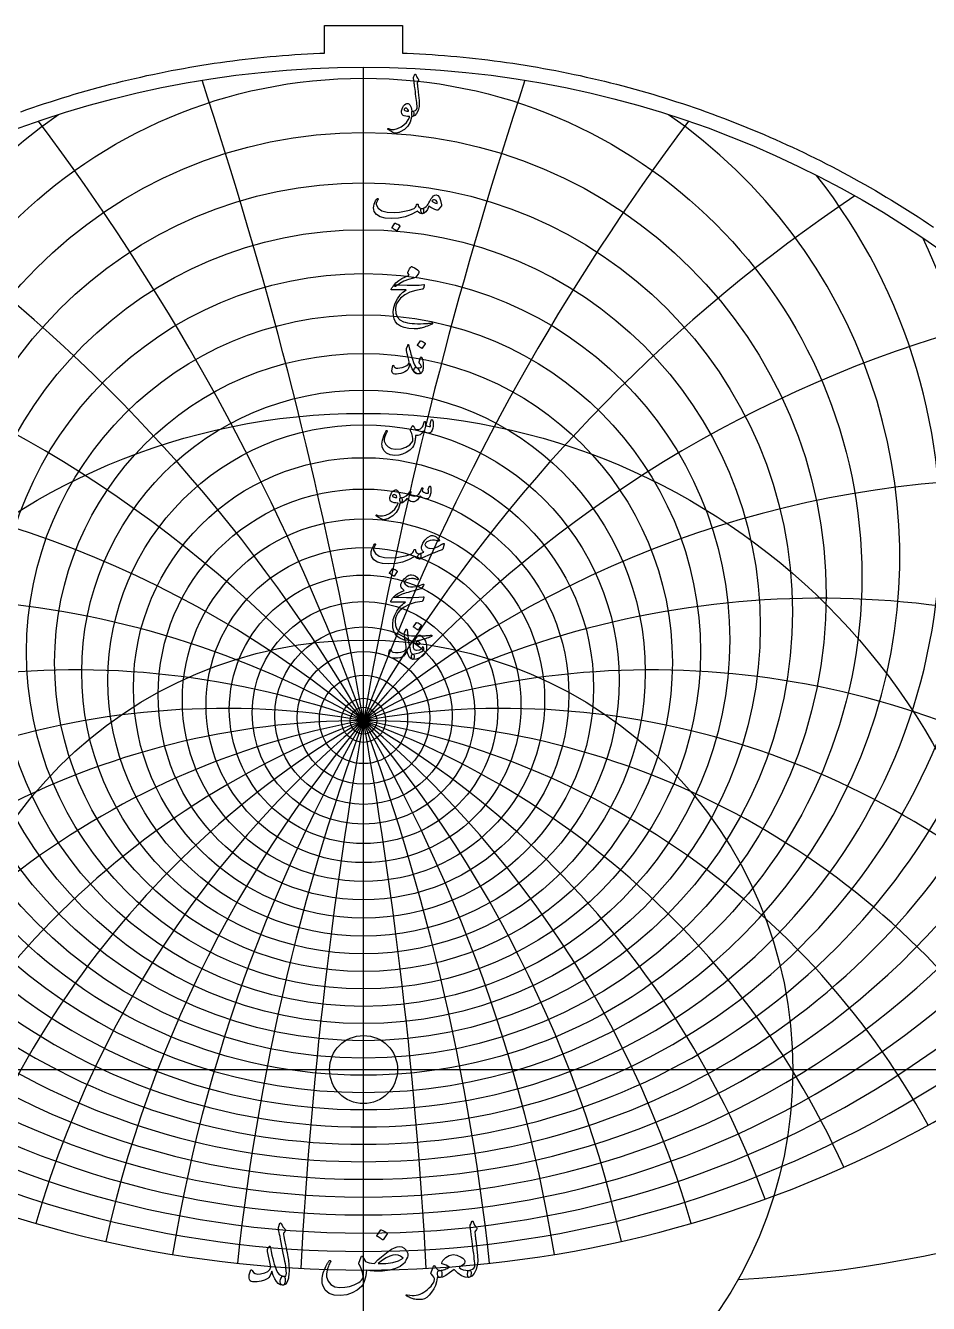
# Model space of a CAD drawing. Header units: millimetres. Extents: x -84 to 84, y -84 to 86.
# Drawn here: x -27.8 to 46.4, y -19.2 to 85.8 of the extents above; entities that cross this region are included whole.
import ezdxf

# ---------------------------------------------------------------- set-up
doc = ezdxf.new("R2010")
doc.units = ezdxf.units.MM
for name, color, linetype in [('CUT_INNER', 6, 'Continuous'), ('CUT_OUTER', 1, 'Continuous'), ('ENGRAVE', 7, 'Continuous'), ('ENGRAVE_FINE', 8, 'Continuous'), ('TEXT', 5, 'Continuous')]:
    doc.layers.add(name, color=color, linetype=linetype)

msp = doc.modelspace()

# ---------------------------------------------------------------- linework, layer by layer
at = {"layer": 'CUT_INNER'}
msp.add_circle((0, 0), 2.795, dxfattribs=at)
at = {"layer": 'CUT_OUTER'}
msp.add_lwpolyline([(-28.1547, 78.6872), (-27.6714, 78.8585), (-27.187, 79.0268), (-26.7016, 79.1921), (-26.2152, 79.3544), (-25.7278, 79.5138), (-25.2394, 79.6702), (-24.7501, 79.8235), (-24.2598, 79.9739), (-23.7686, 80.1212), (-23.2766, 80.2656), (-22.7836, 80.4069), (-22.2899, 80.5452), (-21.7952, 80.6804), (-21.2998, 80.8126), (-20.8035, 80.9418), (-20.3065, 81.0679), (-19.8087, 81.191), (-19.3101, 81.311), (-18.8108, 81.428), (-18.3108, 81.5419), (-17.8102, 81.6527), (-17.3088, 81.7604), (-16.8068, 81.8651), (-16.3042, 81.9667), (-15.8009, 82.0652), (-15.2971, 82.1606), (-14.7927, 82.2529), (-14.2877, 82.3421), (-13.7822, 82.4282), (-13.2762, 82.5112), (-12.7696, 82.5912), (-12.2626, 82.668), (-11.7552, 82.7416), (-11.2472, 82.8122), (-10.7389, 82.8797), (-10.2302, 82.944), (-9.721, 83.0052), (-9.2115, 83.0633), (-8.7017, 83.1182), (-8.1915, 83.1701), (-7.6811, 83.2188), (-7.1703, 83.2643), (-6.6593, 83.3068), (-6.148, 83.3461), (-5.6365, 83.3822), (-5.1247, 83.4152), (-4.6128, 83.4451), (-4.1007, 83.4718), (-3.5885, 83.4954), (-3.2025, 83.5108), (-3.2025, 85.7685), (3.2025, 85.7685), (3.2025, 83.5108), (3.5885, 83.4954), (4.1007, 83.4718), (4.6128, 83.4451), (5.1247, 83.4152), (5.6365, 83.3822), (6.148, 83.3461), (6.6593, 83.3068), (7.1703, 83.2643), (7.6811, 83.2188), (8.1915, 83.1701), (8.7017, 83.1182), (9.2115, 83.0633), (9.721, 83.0052), (10.2302, 82.944), (10.7389, 82.8797), (11.2472, 82.8122), (11.7552, 82.7416), (12.2626, 82.668), (12.7696, 82.5912), (13.2762, 82.5112), (13.7822, 82.4282), (14.2877, 82.3421), (14.7927, 82.2529), (15.2971, 82.1606), (15.8009, 82.0652), (16.3042, 81.9667), (16.8068, 81.8651), (17.3088, 81.7604), (17.8102, 81.6527), (18.3108, 81.5419), (18.8108, 81.428), (19.3101, 81.311), (19.8087, 81.191), (20.3065, 81.0679), (20.8035, 80.9418), (21.2998, 80.8126), (21.7952, 80.6804), (22.2899, 80.5452), (22.7836, 80.4069), (23.2766, 80.2656), (23.7686, 80.1212), (24.2598, 79.9739), (24.7501, 79.8235), (25.2394, 79.6702), (25.7278, 79.5138), (26.2152, 79.3544), (26.7016, 79.1921), (27.187, 79.0268), (27.6714, 78.8585), (28.1547, 78.6872), (28.637, 78.513), (29.1182, 78.3358), (29.5983, 78.1556), (30.0773, 77.9725), (30.5552, 77.7865), (31.0319, 77.5976), (31.5075, 77.4057), (31.9818, 77.2109), (32.455, 77.0132), (32.9269, 76.8126), (33.3976, 76.6092), (33.867, 76.4028), (34.3352, 76.1936), (34.8021, 75.9814), (35.2676, 75.7665), (35.7318, 75.5486), (36.1947, 75.328), (36.6563, 75.1045), (37.1164, 74.8781), (37.5751, 74.649), (38.0325, 74.417), (38.4884, 74.1823), (38.9428, 73.9447), (39.3958, 73.7044), (39.8473, 73.4612), (40.2973, 73.2154), (40.7458, 72.9667), (41.1927, 72.7153), (41.6381, 72.4612), (42.082, 72.2044), (42.5242, 71.9448), (42.9649, 71.6825), (43.4039, 71.4175), (43.8413, 71.1499), (44.277, 70.8795), (44.7111, 70.6065), (45.1435, 70.3309), (45.5742, 70.0525), (46.0031, 69.7716), (46.4304, 69.488), (46.8559, 69.2018)], dxfattribs=at)
at = {"layer": 'ENGRAVE'}
for points in [[(0, -82.35), (0, 82.35)], [(-82.35, 0), (82.35, 0)]]:
    msp.add_lwpolyline(points, dxfattribs=at)
for centre, radius in [((0, 0), 82.35), ((0, 35.2915), 30.101), ((0, 0), 53.9054), ((0, 31.3563), 18.9113), ((0, 29.3024), 9.148), ((0, 0), 35.2859), ((0, 28.662), 1.098)]:
    msp.add_circle(centre, radius, dxfattribs=at)
for centre, radius, start, end in [((0, 42.1922), 44.0746, 124.671424, 55.328576), ((0, 54.632), 63.6527, 182.099525, 357.900475), ((0, -36.3597), 65.0217, 34, 146), ((0, -36.3597), 65.0217, 34, 146), ((0, 79.9181), 96.3986, 215.274728, 324.725272), ((24.708, 92.2114), 109.6322, 273.175321, 301.716444)]:
    msp.add_arc(centre, radius, start, end, dxfattribs=at)
at = {"layer": 'ENGRAVE_FINE'}
for centre, radius in [((0, 40.4859), 40.9563), ((0, 38.9629), 38.022), ((0, 37.6013), 35.2477), ((0, 36.3826), 32.6132), ((0, 34.3149), 27.6962), ((0, 33.4418), 25.3856), ((0, 32.6628), 23.1579), ((0, 31.97), 21.0028), ((0, 30.8162), 16.8753), ((0, 30.3446), 14.8874), ((0, 29.9373), 12.941), ((0, 29.5909), 11.0298), ((0, 29.0694), 7.2902), ((0, 28.8902), 5.4514), ((0, 28.7631), 3.6266), ((0, 28.6872), 1.811)]:
    msp.add_circle(centre, radius, dxfattribs=at)
for centre, radius, start, end in [((-368.7564, -36.3597), 374.4451, 3.064361, 18.309788), ((-368.7564, -36.3597), 374.4451, 3.064361, 18.309788), ((368.7564, -36.3597), 374.4451, 161.690212, 176.935639), ((368.7564, -36.3597), 374.4451, 161.690212, 176.935639), ((-178.6457, -36.3597), 190.1108, 6.171493, 36.94293), ((-178.6457, -36.3597), 190.1108, 6.171493, 36.94293), ((178.6457, -36.3597), 190.1108, 143.05707, 173.828507), ((178.6457, -36.3597), 190.1108, 143.05707, 173.828507), ((0, 44.1081), 47.4051, 141.754257, 38.245743), ((-112.6209, -36.3597), 130.0434, 9.366458, 56.253005), ((-112.6209, -36.3597), 130.0434, 9.366458, 56.253005), ((112.6209, -36.3597), 130.0434, 123.746995, 170.633542), ((112.6209, -36.3597), 130.0434, 123.746995, 170.633542), ((0, 46.2659), 50.982, 154.353295, 25.646705), ((0, 48.7048), 54.8466, 164.795001, 15.204999), ((-77.4899, -36.3597), 101.1558, 12.699146, 76.647274), ((-77.4899, -36.3597), 101.1558, 12.699146, 76.647274), ((77.4899, -36.3597), 101.1558, 103.352726, 167.300854), ((77.4899, -36.3597), 101.1558, 103.352726, 167.300854), ((0, 51.4733), 59.0492, 173.907201, 6.092799), ((-54.5597, -36.3597), 84.8798, 16.227346, 98.578162), ((-54.5597, -36.3597), 84.8798, 16.227346, 98.578162), ((54.5597, -36.3597), 84.8798, 81.421838, 163.772654), ((54.5597, -36.3597), 84.8798, 81.421838, 163.772654), ((0, 58.2575), 68.7357, 189.610215, 350.389785), ((0, 62.4482), 74.3987, 196.592097, 343.407903), ((-37.5403, -36.3597), 75.0806, 20.02075, 122.41857), ((-37.5403, -36.3597), 75.0806, 20.02075, 122.41857), ((37.5403, -36.3597), 75.0806, 57.58143, 159.97925), ((37.5403, -36.3597), 75.0806, 57.58143, 159.97925), ((0, 67.3319), 80.7721, 203.149886, 336.850114), ((-23.666, -36.3597), 69.1947, 24.166419, 132.825078), ((-23.666, -36.3597), 69.1947, 24.166419, 132.825078), ((23.666, -36.3597), 69.1947, 47.174922, 155.833581), ((23.666, -36.3597), 69.1947, 47.174922, 155.833581), ((0, 73.0785), 88.0278, 209.358787, 330.641213), ((-11.4651, -36.3597), 66.0248, 28.776578, 139.961007), ((-11.4651, -36.3597), 66.0248, 28.776578, 139.961007), ((11.4651, -36.3597), 66.0248, 40.038993, 151.223422), ((11.4651, -36.3597), 66.0248, 40.038993, 151.223422), ((0, 178.6328), 204.9243, 246.464598, 293.535402)]:
    msp.add_arc(centre, radius, start, end, dxfattribs=at)
at = {"layer": 'TEXT'}
for points in [[(4.1153, 81.5077), (4.1482, 81.5871), (4.1737, 81.6502), (4.192, 81.6967), (4.2029, 81.7269), (4.2115, 81.746), (4.2224, 81.7597), (4.2358, 81.7679), (4.2517, 81.7707), (4.2696, 81.7676), (4.2845, 81.7585), (4.2964, 81.7433), (4.3052, 81.722), (4.3457, 81.6176), (4.3941, 81.5235), (4.4504, 81.4398), (4.5146, 81.3665), (4.5326, 81.343), (4.5378, 81.3165), (4.5302, 81.287), (4.5098, 81.2545), (4.4026, 81.1035), (4.4099, 81.0359), (4.4172, 80.9695), (4.4245, 80.9044), (4.4318, 80.8405), (4.4392, 80.7778), (4.4465, 80.7163), (4.4538, 80.656), (4.4611, 80.597), (4.5283, 80.0503), (4.5694, 79.6229), (4.5843, 79.3149), (4.5731, 79.1262), (4.4812, 78.7838), (4.3612, 78.5308), (4.2133, 78.3674), (4.0374, 78.2934), (4.0325, 78.2934), (4.0276, 78.2934), (4.0228, 78.2934), (4.0179, 78.2934), (3.989, 78.3208), (3.9704, 78.3835), (3.9622, 78.4815), (3.9643, 78.6148), (3.9689, 78.6641), (3.9826, 78.7001), (4.0054, 78.7226), (4.0374, 78.7317), (4.1609, 78.7564), (4.2638, 78.8011), (4.346, 78.8659), (4.4075, 78.9509), (4.4034, 79.0528), (4.3959, 79.1688), (4.3851, 79.2988), (4.371, 79.4428), (4.3538, 79.6001), (4.3338, 79.7703), (4.3112, 79.9532), (4.2857, 80.1489), (4.2623, 80.3413), (4.2407, 80.5142), (4.2209, 80.6676), (4.2029, 80.8015), (4.1874, 80.916), (4.1749, 81.0109), (4.1655, 81.0864), (4.1591, 81.1424), (4.1104, 81.42), (4.1089, 81.4474), (4.1092, 81.4712), (4.1113, 81.4913), (4.1153, 81.5077)], [(3.94, 78.2398), (3.8258, 77.8389), (3.6344, 77.5032), (3.3656, 77.2326), (3.0195, 77.0272), (2.9711, 77.0063), (2.9233, 76.9876), (2.8761, 76.971), (2.8296, 76.9565), (2.7839, 76.9445), (2.7395, 76.9352), (2.6962, 76.9287), (2.6542, 76.9249), (2.5495, 76.9398), (2.4107, 76.9943), (2.2378, 77.0883), (2.0309, 77.222), (2.0086, 77.2411), (1.9955, 77.2597), (1.9916, 77.2777), (1.9968, 77.295), (2.0083, 77.3084), (2.0236, 77.3145), (2.0424, 77.3133), (2.0649, 77.3048), (2.2801, 77.235), (2.5215, 77.2354), (2.7891, 77.3057), (3.0828, 77.446), (3.3227, 77.6088), (3.5211, 77.8003), (3.6782, 78.0204), (3.7939, 78.269), (3.7929, 78.2779), (3.7902, 78.2849), (3.7856, 78.29), (3.7792, 78.2934), (3.6115, 78.3031), (3.4688, 78.3226), (3.351, 78.3518), (3.2581, 78.3908), (3.1863, 78.4511), (3.1413, 78.5345), (3.123, 78.641), (3.1315, 78.7707), (3.1343, 78.7879), (3.1376, 78.8054), (3.1416, 78.8232), (3.1461, 78.8413), (3.1513, 78.86), (3.1571, 78.8796), (3.1635, 78.9002), (3.1705, 78.9216), (3.2277, 79.0607), (3.2971, 79.1761), (3.3787, 79.2677), (3.4724, 79.3356), (3.5683, 79.3727), (3.6563, 79.3721), (3.7363, 79.3338), (3.8085, 79.2577), (3.8715, 79.1518), (3.9193, 79.0288), (3.9518, 78.8888), (3.9692, 78.7317), (3.9788, 78.7319), (3.9881, 78.7323), (3.997, 78.7331), (4.0057, 78.7341), (4.0144, 78.7352), (4.0234, 78.736), (4.0326, 78.7364), (4.0422, 78.7366), (4.0751, 78.7296), (4.1007, 78.7086), (4.1189, 78.6736), (4.1299, 78.6246), (4.1345, 78.5707), (4.1335, 78.5162), (4.1272, 78.4611), (4.1153, 78.4054), (4.0998, 78.3564), (4.0824, 78.3214), (4.0632, 78.3004), (4.0422, 78.2934), (3.9497, 78.2934), (3.9491, 78.2846), (3.9473, 78.2727), (3.9442, 78.2578), (3.94, 78.2398)], [(3.7062, 78.7853), (3.6551, 78.8745), (3.599, 78.9375), (3.5382, 78.9743), (3.4724, 78.985), (3.4332, 78.9746), (3.3982, 78.9582), (3.3674, 78.9356), (3.3409, 78.907), (3.3324, 78.8918), (3.3312, 78.8754), (3.3373, 78.8577), (3.3507, 78.8389), (3.4009, 78.7947), (3.4736, 78.7646), (3.5689, 78.7484), (3.6867, 78.7463), (3.6989, 78.7488), (3.7062, 78.7561), (3.7086, 78.7682), (3.7062, 78.7853)], [(1.1104, 71.5413), (1.1277, 71.5602), (1.1457, 71.5681), (1.1643, 71.565), (1.1834, 71.551), (1.1981, 71.5328), (1.2029, 71.5121), (1.1981, 71.4889), (1.1834, 71.4634), (1.1092, 71.3483), (1.0617, 71.2418), (1.041, 71.1438), (1.0471, 71.0543), (1.1996, 70.7602), (1.4964, 70.5551), (1.9374, 70.4388), (2.5227, 70.4114), (2.9571, 70.4434), (3.3738, 70.51), (3.7729, 70.6114), (4.1542, 70.7474), (4.2215, 70.7873), (4.2772, 70.8485), (4.3214, 70.931), (4.3539, 71.0348), (4.3649, 71.0643), (4.3831, 71.0847), (4.4087, 71.096), (4.4416, 71.0981), (4.465, 71.0881), (4.4818, 71.0677), (4.4918, 71.0369), (4.4952, 70.9958), (4.518, 70.8942), (4.5816, 70.8181), (4.686, 70.7675), (4.8312, 70.7426), (4.8836, 70.731), (4.9189, 70.7012), (4.9371, 70.6531), (4.9383, 70.5867), (4.9207, 70.4632), (4.8969, 70.3749), (4.8671, 70.3219), (4.8312, 70.3043), (4.7244, 70.3183), (4.623, 70.3603), (4.5271, 70.4303), (4.4367, 70.5283), (4.4291, 70.5322), (4.416, 70.5295), (4.3975, 70.5201), (4.3734, 70.5039), (3.9193, 70.2483), (3.4237, 70.0656), (2.8868, 69.956), (2.3085, 69.9195), (1.774, 69.956), (1.3588, 70.0656), (1.0629, 70.2483), (0.8864, 70.5039), (0.8462, 70.6467), (0.8328, 70.7925), (0.8462, 70.9413), (0.8864, 71.0932), (0.9405, 71.2345), (0.9959, 71.3562), (1.0526, 71.4585), (1.1104, 71.5413)], [(5.9611, 71.853), (6.1136, 71.7988), (6.2399, 71.646), (6.34, 71.3946), (6.414, 71.0445), (6.4167, 71.0193), (6.4152, 70.997), (6.4094, 70.9779), (6.3994, 70.9617), (6.1315, 70.6257), (6.113, 70.6053), (6.0914, 70.5928), (6.0667, 70.5883), (6.039, 70.5916), (5.857, 70.6537), (5.6859, 70.7328), (5.5258, 70.829), (5.3767, 70.9423), (5.2564, 70.6631), (5.1246, 70.4638), (4.9813, 70.3441), (4.8263, 70.3043), (4.809, 70.3107), (4.791, 70.3298), (4.7725, 70.3618), (4.7533, 70.4065), (4.7238, 70.5173), (4.7131, 70.6062), (4.7213, 70.6732), (4.7484, 70.7182), (4.7642, 70.7289), (4.7825, 70.7365), (4.8032, 70.7411), (4.8263, 70.7426), (4.9371, 70.7615), (5.0455, 70.8132), (5.1514, 70.8978), (5.2549, 71.0153), (5.3003, 71.0835), (5.3681, 71.1955), (5.4585, 71.3513), (5.5715, 71.551), (5.6597, 71.6831), (5.7541, 71.7775), (5.8545, 71.8341), (5.9611, 71.853)], [(5.6104, 71.3757), (5.7017, 71.2996), (5.8052, 71.2369), (5.9209, 71.1876), (6.0487, 71.1517), (6.0417, 71.2476), (6.0159, 71.3258), (5.9711, 71.3864), (5.9075, 71.4293), (5.8341, 71.4515), (5.7602, 71.45), (5.6856, 71.4247), (5.6104, 71.3757)], [(2.5861, 69.5202), (2.5921, 69.5263), (2.6007, 69.5299), (2.6116, 69.5311), (2.625, 69.5299), (2.7197, 69.4916), (2.8089, 69.4447), (2.8926, 69.3893), (2.9708, 69.3254), (2.9784, 69.3156), (2.9818, 69.3059), (2.9808, 69.2961), (2.9757, 69.2864), (2.7468, 68.9163), (2.7382, 68.9074), (2.7273, 68.9053), (2.7139, 68.9099), (2.6981, 68.9211), (2.6844, 68.9309), (2.6628, 68.9455), (2.6332, 68.965), (2.5958, 68.9893), (2.5498, 69.0185), (2.4947, 69.0526), (2.4305, 69.0916), (2.3572, 69.1354), (2.3474, 69.1427), (2.3425, 69.15), (2.3425, 69.1573), (2.3474, 69.1646)], [(4.1104, 65.0192), (3.6849, 64.9081), (3.3093, 64.7648), (2.9836, 64.5892), (2.7078, 64.3813), (2.6655, 64.3493), (2.6262, 64.3313), (2.59, 64.3274), (2.5568, 64.3374), (2.5182, 64.3834), (2.524, 64.4482), (2.5742, 64.5319), (2.6688, 64.6345), (2.8926, 64.8202), (3.1498, 64.9876), (3.4405, 65.1367), (3.7646, 65.2676), (3.6721, 65.404), (3.6548, 65.4381), (3.6465, 65.4722), (3.6474, 65.5063), (3.6575, 65.5404), (3.7229, 65.6703), (3.7829, 65.7778), (3.8374, 65.8627), (3.8864, 65.9251), (3.9177, 65.9546), (3.9485, 65.9701), (3.9786, 65.9717), (4.0081, 65.9592), (4.1795, 65.8624), (4.3235, 65.7717), (4.4401, 65.6871), (4.5292, 65.6085), (4.5466, 65.5833), (4.5548, 65.5513), (4.5539, 65.5127), (4.5439, 65.4673), (4.5125, 65.3964), (4.4623, 65.3102), (4.3932, 65.2089), (4.3052, 65.0923), (4.2821, 65.075), (4.2419, 65.057), (4.1847, 65.0384), (4.1104, 65.0192)], [(2.9611, 64.4543), (3.586, 64.4324), (4.1262, 64.43), (4.5819, 64.447), (4.953, 64.4835), (4.9644, 64.4849), (4.9743, 64.4841), (4.9826, 64.4812), (4.9895, 64.4762), (4.9945, 64.4694), (4.9974, 64.461), (4.9982, 64.4511), (4.9968, 64.4397), (4.9872, 64.3953), (4.9779, 64.3545), (4.9689, 64.3173), (4.9603, 64.2839), (4.9519, 64.254), (4.9438, 64.2278), (4.9361, 64.2053), (4.9286, 64.1865), (4.9128, 64.1563), (4.8945, 64.1341), (4.8738, 64.1198), (4.8507, 64.1134), (4.2882, 64.0114), (3.7987, 63.8516), (3.3823, 63.634), (3.039, 63.3585), (2.8655, 63.1604), (2.7395, 62.9506), (2.6609, 62.7294), (2.6299, 62.4965), (2.6597, 62.1309), (2.7784, 61.8329), (2.986, 61.6025), (3.2825, 61.4397), (3.4362, 61.3904), (3.6051, 61.3496), (3.7893, 61.3173), (3.9887, 61.2936), (4.2029, 61.2781), (4.4318, 61.2704), (4.6754, 61.2707), (4.9335, 61.279), (5.0252, 61.2841), (5.1155, 61.2899), (5.2042, 61.2963), (5.2914, 61.3033), (5.3765, 61.3109), (5.4588, 61.3191), (5.5384, 61.328), (5.6153, 61.3374), (5.6387, 61.3386), (5.6555, 61.3325), (5.6655, 61.3191), (5.6689, 61.2984), (5.667, 61.2744), (5.6616, 61.2558), (5.6524, 61.2427), (5.6396, 61.2351), (5.5021, 61.177), (5.3718, 61.1243), (5.2488, 61.0772), (5.1331, 61.0355), (5.0251, 60.9989), (4.925, 60.9673), (4.8327, 60.9405), (4.7484, 60.9186), (4.6691, 60.9024), (4.592, 60.8881), (4.5169, 60.8757), (4.444, 60.865), (4.3729, 60.8568), (4.3034, 60.8516), (4.2354, 60.8495), (4.1689, 60.8504), (3.7147, 60.8857), (3.3361, 60.9624), (3.0329, 61.0805), (2.8052, 61.24), (2.6381, 61.4394), (2.5215, 61.6722), (2.4555, 61.9386), (2.44, 62.2384), (2.4877, 62.6103), (2.6019, 62.9713), (2.7824, 63.3214), (3.0292, 63.6605), (3.1257, 63.7631), (3.235, 63.8614), (3.3571, 63.9554), (3.4919, 64.0452), (2.3133, 64.055), (2.285, 64.0671), (2.2731, 64.089), (2.2777, 64.1207), (2.2987, 64.1621), (2.3383, 64.2224), (2.3742, 64.2765), (2.4065, 64.3246), (2.4351, 64.3666), (2.46, 64.4023), (2.4813, 64.4312), (2.499, 64.4534), (2.513, 64.4689), (2.5447, 64.4717), (2.6299, 64.4701), (2.7687, 64.4644), (2.9611, 64.4543)], [(4.6729, 59.8565), (4.679, 59.8625), (4.6875, 59.8662), (4.6985, 59.8674), (4.7119, 59.8662), (4.8065, 59.8278), (4.8957, 59.781), (4.9794, 59.7256), (5.0577, 59.6616), (5.0653, 59.6519), (5.0686, 59.6422), (5.0677, 59.6324), (5.0625, 59.6227), (4.8336, 59.2526), (4.8251, 59.2437), (4.8142, 59.2416), (4.8008, 59.2462), (4.7849, 59.2574), (4.7712, 59.2672), (4.7496, 59.2818), (4.7201, 59.3013), (4.6827, 59.3256), (4.6367, 59.3548), (4.5816, 59.3889), (4.5174, 59.4279), (4.444, 59.4717), (4.4343, 59.479), (4.4294, 59.4863), (4.4294, 59.4936), (4.4343, 59.5009)], [(3.733, 59.4376), (3.761, 59.3099), (3.7914, 59.1801), (3.8243, 59.0482), (3.8596, 58.9141), (3.8973, 58.7773), (3.9375, 58.6371), (3.9801, 58.4936), (4.0252, 58.3467), (4.1162, 58.0825), (4.1993, 57.884), (4.2745, 57.7513), (4.3417, 57.6844), (4.4005, 57.6445), (4.4599, 57.5882), (4.5198, 57.5154), (4.5804, 57.4262), (4.6376, 57.3158), (4.6534, 57.2327), (4.6279, 57.177), (4.5609, 57.1486), (4.3445, 57.1706), (4.153, 57.3142), (3.9865, 57.5797), (3.845, 57.9668), (3.8419, 57.9732), (3.8377, 57.9778), (3.8322, 57.9805), (3.8255, 57.9814), (3.8206, 57.9805), (3.8158, 57.9778), (3.8109, 57.9732), (3.806, 57.9668), (3.7923, 57.9041), (3.7756, 57.8378), (3.7558, 57.7678), (3.733, 57.6941), (3.708, 57.6244), (3.6818, 57.5663), (3.6544, 57.5197), (3.6258, 57.4847), (3.523, 57.3949), (3.3945, 57.3154), (3.2405, 57.2464), (3.0609, 57.1876), (2.8783, 57.1441), (2.72, 57.1255), (2.5861, 57.1319), (2.4765, 57.1633), (2.3827, 57.2418), (2.3401, 57.38), (2.3486, 57.5778), (2.4083, 57.8353), (2.4141, 57.8439), (2.4217, 57.8499), (2.4311, 57.8536), (2.4424, 57.8548), (2.4558, 57.8533), (2.4667, 57.8487), (2.4753, 57.8411), (2.4813, 57.8305), (2.5045, 57.7766), (2.53, 57.7318), (2.5581, 57.6962), (2.5885, 57.6698), (2.6835, 57.6344), (2.8125, 57.6259), (2.9757, 57.6442), (3.1729, 57.6892), (3.3832, 57.7568), (3.5467, 57.8329), (3.6633, 57.9175), (3.733, 58.0107), (3.7445, 58.105), (3.7257, 58.2663), (3.6764, 58.4946), (3.5966, 58.7899), (3.5583, 58.9454), (3.5357, 59.0711), (3.529, 59.167), (3.5382, 59.2331), (3.6307, 59.4961), (3.6407, 59.5238), (3.6514, 59.5435), (3.6627, 59.5554), (3.6745, 59.5594), (3.6891, 59.5518), (3.7038, 59.5289), (3.7184, 59.4909), (3.733, 59.4376)], [(4.7168, 57.8646), (4.6881, 57.9123), (4.6607, 57.9534), (4.6346, 57.9878), (4.6096, 58.0155), (4.5916, 58.0393), (4.5816, 58.0667), (4.5795, 58.0977), (4.5853, 58.1324), (4.6875, 58.5026), (4.7018, 58.5348), (4.7204, 58.5439), (4.7432, 58.5299), (4.7703, 58.4928), (4.8111, 58.414), (4.8458, 58.3187), (4.8744, 58.207), (4.8969, 58.0788), (4.91, 57.9559), (4.9152, 57.8353), (4.9125, 57.7172), (4.9018, 57.6016), (4.8845, 57.5008), (4.8616, 57.4129), (4.8333, 57.3377), (4.7995, 57.2753), (4.7578, 57.229), (4.7009, 57.1925), (4.6288, 57.1657), (4.5414, 57.1486), (4.4519, 57.1453), (4.3685, 57.1596), (4.2912, 57.1916), (4.22, 57.2412), (4.1649, 57.3042), (4.136, 57.3763), (4.1332, 57.4576), (4.1567, 57.548), (4.1941, 57.622), (4.2383, 57.6685), (4.2891, 57.6877), (4.3466, 57.6795), (4.4793, 57.6475), (4.595, 57.6442), (4.6936, 57.6694), (4.7752, 57.7233), (4.777, 57.7376), (4.7679, 57.7659), (4.7478, 57.8082), (4.7168, 57.8646)], [(5.5569, 53.344), (5.5654, 53.3653), (5.5763, 53.3805), (5.5897, 53.3896), (5.6056, 53.3927), (5.6259, 53.3902), (5.6433, 53.3829), (5.6576, 53.3707), (5.6689, 53.3537), (5.6966, 53.2928), (5.7164, 53.2173), (5.7282, 53.1272), (5.7322, 53.0225), (5.7215, 52.8515), (5.6896, 52.6889), (5.6363, 52.5349), (5.5617, 52.3894), (5.5362, 52.3544), (5.5082, 52.3273), (5.4777, 52.3081), (5.4448, 52.2969), (5.3258, 52.2893), (5.1977, 52.3103), (5.0604, 52.3599), (4.914, 52.4381), (4.7907, 52.2692), (4.6449, 52.1569), (4.4766, 52.1011), (4.2857, 52.1021), (4.2795, 51.9993), (4.2705, 51.9006), (4.2588, 51.8057), (4.2443, 51.7149), (4.2271, 51.6274), (4.2072, 51.5426), (4.1845, 51.4606), (4.1591, 51.3813), (4.1001, 51.2382), (4.0203, 51.1061), (3.9199, 50.985), (3.7987, 50.8748), (3.5153, 50.6861), (3.2155, 50.5534), (2.8993, 50.4766), (2.5666, 50.4559), (2.1919, 50.5068), (1.8957, 50.6398), (1.6781, 50.855), (1.539, 51.1524), (1.5201, 51.2595), (1.5171, 51.3861), (1.5298, 51.5323), (1.5585, 51.6978), (1.6044, 51.8793), (1.6692, 52.068), (1.753, 52.264), (1.8555, 52.4673), (1.8637, 52.4801), (1.8738, 52.4892), (1.8857, 52.4947), (1.8994, 52.4965), (1.9131, 52.4953), (1.9249, 52.4917), (1.935, 52.4856), (1.9432, 52.4771), (1.9487, 52.4646), (1.9505, 52.4515), (1.9487, 52.4378), (1.9432, 52.4235), (1.8129, 52.1529), (1.7289, 51.9304), (1.6912, 51.756), (1.6997, 51.6297), (1.8227, 51.3511), (2.0162, 51.1487), (2.2805, 51.0224), (2.6153, 50.9722), (3.0834, 51.002), (3.4797, 51.1207), (3.8042, 51.3283), (4.0568, 51.6248), (4.0559, 51.8202), (4.024, 52.0266), (3.961, 52.2439), (3.8669, 52.4722), (3.855, 52.4953), (3.8486, 52.516), (3.8477, 52.5343), (3.8523, 52.5501), (3.8785, 52.6044), (3.9034, 52.6554), (3.9272, 52.7031), (3.9497, 52.7474), (3.971, 52.7877), (3.9911, 52.8235), (4.01, 52.8547), (4.0276, 52.8813), (4.0377, 52.8925), (4.0483, 52.8971), (4.0596, 52.895), (4.0715, 52.8862), (4.0775, 52.8795), (4.0861, 52.8691), (4.097, 52.8551), (4.1104, 52.8375), (4.1256, 52.8161), (4.1421, 52.7912), (4.1597, 52.7626), (4.1786, 52.7303), (4.217, 52.6682), (4.2492, 52.6232), (4.2754, 52.5952), (4.2955, 52.5842), (4.4221, 52.5736), (4.5487, 52.5952), (4.6754, 52.649), (4.802, 52.7352), (4.8479, 52.7924), (4.8933, 52.8862), (4.938, 53.0164), (4.9822, 53.1832), (4.9864, 53.1991), (4.9944, 53.2125), (5.0059, 53.2234), (5.0211, 53.2319), (5.0354, 53.2374), (5.0491, 53.2392), (5.0622, 53.2374), (5.0747, 53.2319), (5.0933, 53.2015), (5.1003, 53.1443), (5.0957, 53.0603), (5.0796, 52.9495), (5.1779, 52.8892), (5.2829, 52.8496), (5.3946, 52.8308), (5.513, 52.8326), (5.5115, 52.8682), (5.5069, 52.8971), (5.4993, 52.9193), (5.4887, 52.9349), (5.4765, 52.9495), (5.4692, 52.9641), (5.4668, 52.9787), (5.4692, 52.9933)], [(2.983, 46.4869), (2.8688, 46.086), (2.6774, 45.7503), (2.4086, 45.4797), (2.0625, 45.2742), (2.0141, 45.2534), (1.9663, 45.2347), (1.9191, 45.2181), (1.8726, 45.2036), (1.8269, 45.1916), (1.7825, 45.1823), (1.7393, 45.1758), (1.6973, 45.172), (1.5925, 45.1869), (1.4537, 45.2414), (1.2809, 45.3354), (1.0739, 45.469), (1.0517, 45.4882), (1.0386, 45.5068), (1.0346, 45.5247), (1.0398, 45.5421), (1.0513, 45.5555), (1.0666, 45.5616), (1.0854, 45.5604), (1.108, 45.5518), (1.3232, 45.4821), (1.5645, 45.4824), (1.8321, 45.5528), (2.1258, 45.6931), (2.3657, 45.8559), (2.5641, 46.0474), (2.7212, 46.2674), (2.8369, 46.5161), (2.836, 46.525), (2.8332, 46.532), (2.8287, 46.5371), (2.8223, 46.5405), (2.6545, 46.5502), (2.5118, 46.5697), (2.394, 46.5989), (2.3012, 46.6379), (2.2293, 46.6982), (2.1843, 46.7816), (2.166, 46.8881), (2.1745, 47.0178), (2.1773, 47.035), (2.1806, 47.0525), (2.1846, 47.0703), (2.1891, 47.0884), (2.1943, 47.1071), (2.2001, 47.1267), (2.2065, 47.1473), (2.2135, 47.1687), (2.2707, 47.3078), (2.3401, 47.4232), (2.4217, 47.5148), (2.5154, 47.5827), (2.6113, 47.6198), (2.6993, 47.6192), (2.7793, 47.5809), (2.8515, 47.5048), (2.9145, 47.3988), (2.9623, 47.2759), (2.9948, 47.1359), (3.0122, 46.9788), (3.0218, 46.9789), (3.0311, 46.9794), (3.04, 46.9802), (3.0487, 46.9812), (3.0574, 46.9823), (3.0664, 46.9831), (3.0757, 46.9835), (3.0852, 46.9837), (3.1181, 46.9767), (3.1437, 46.9557), (3.162, 46.9207), (3.1729, 46.8717), (3.1775, 46.8178), (3.1766, 46.7633), (3.1702, 46.7082), (3.1583, 46.6525), (3.1428, 46.6035), (3.1254, 46.5685), (3.1062, 46.5475), (3.0852, 46.5405), (2.9927, 46.5405), (2.9921, 46.5317), (2.9903, 46.5198), (2.9872, 46.5049), (2.983, 46.4869)], [(5.4424, 47.9285), (5.4531, 47.9358), (5.4655, 47.9333), (5.4798, 47.9212), (5.496, 47.8993), (5.5133, 47.8621), (5.5264, 47.8092), (5.5352, 47.7404), (5.5398, 47.6557), (5.5413, 47.5596), (5.5362, 47.4658), (5.5243, 47.3745), (5.5057, 47.2856), (5.4515, 47.1127), (5.3913, 46.9885), (5.3249, 46.9131), (5.2525, 46.8863), (5.0811, 46.8963), (4.9225, 46.9411), (4.7767, 47.0205), (4.6437, 47.1346), (4.5524, 46.9548), (4.444, 46.8144), (4.3186, 46.7137), (4.1762, 46.6525), (4.0267, 46.6391), (3.8754, 46.6768), (3.7223, 46.7657), (3.5674, 46.9057), (3.442, 46.7459), (3.319, 46.6318), (3.1985, 46.5633), (3.0804, 46.5405), (3.0566, 46.5539), (3.0341, 46.5941), (3.0128, 46.661), (2.9927, 46.7548), (2.9854, 46.8473), (2.9976, 46.9155), (3.0292, 46.9593), (3.0804, 46.9788), (3.305, 47.0296), (3.5016, 47.1286), (3.6703, 47.2756), (3.8109, 47.4707), (3.8185, 47.4813), (3.8267, 47.4889), (3.8356, 47.4935), (3.845, 47.495), (3.8566, 47.4938), (3.8669, 47.4902), (3.876, 47.4841), (3.884, 47.4756), (3.8885, 47.4494), (3.8779, 47.4049), (3.852, 47.3422), (3.8109, 47.2613), (3.8648, 47.1989), (3.9485, 47.1529), (4.062, 47.1234), (4.2054, 47.1103), (4.3841, 47.1477), (4.5402, 47.2698), (4.6738, 47.4765), (4.7849, 47.7678), (4.7904, 47.7827), (4.7971, 47.7933), (4.805, 47.7997), (4.8142, 47.8019), (4.8279, 47.8006), (4.8397, 47.797), (4.8498, 47.7909), (4.858, 47.7824), (4.8641, 47.7702), (4.8677, 47.758), (4.8689, 47.7458), (4.8677, 47.7337), (4.819, 47.5291), (4.8759, 47.4786), (4.9444, 47.4342), (5.0245, 47.3958), (5.1161, 47.3635), (5.2053, 47.3425), (5.2732, 47.338), (5.3197, 47.3498), (5.345, 47.3782), (5.3532, 47.4214), (5.3487, 47.4829), (5.3313, 47.5626), (5.3012, 47.6606), (5.3063, 47.6883), (5.3316, 47.7422), (5.377, 47.8222), (5.4424, 47.9285)], [(2.7492, 47.0324), (2.6981, 47.1216), (2.6421, 47.1846), (2.5812, 47.2214), (2.5154, 47.232), (2.4762, 47.2217), (2.4412, 47.2053), (2.4104, 47.1827), (2.3839, 47.1541), (2.3754, 47.1389), (2.3742, 47.1225), (2.3803, 47.1048), (2.3937, 47.0859), (2.4439, 47.0418), (2.5167, 47.0117), (2.6119, 46.9955), (2.7297, 46.9934), (2.7419, 46.9958), (2.7492, 47.0031), (2.7516, 47.0153), (2.7492, 47.0324)], [(0.8961, 43.1661), (0.9135, 43.185), (0.9314, 43.1929), (0.95, 43.1899), (0.9692, 43.1759), (0.9838, 43.1576), (0.9886, 43.1369), (0.9838, 43.1138), (0.9692, 43.0882), (0.8949, 42.9732), (0.8474, 42.8666), (0.8267, 42.7686), (0.8328, 42.6791), (0.9853, 42.3851), (1.2821, 42.1799), (1.7231, 42.0636), (2.3085, 42.0363), (2.7428, 42.0682), (3.1595, 42.1349), (3.5586, 42.2362), (3.94, 42.3723), (4.0072, 42.4122), (4.0629, 42.4734), (4.1071, 42.5558), (4.1396, 42.6596), (4.1506, 42.6892), (4.1689, 42.7096), (4.1944, 42.7208), (4.2273, 42.7229), (4.2507, 42.7129), (4.2675, 42.6925), (4.2775, 42.6618), (4.2809, 42.6207), (4.3037, 42.519), (4.3673, 42.4429), (4.4717, 42.3924), (4.6169, 42.3674), (4.6693, 42.3559), (4.7046, 42.326), (4.7228, 42.2779), (4.7241, 42.2116), (4.7064, 42.088), (4.6827, 41.9997), (4.6528, 41.9468), (4.6169, 41.9291), (4.5101, 41.9431), (4.4087, 41.9851), (4.3128, 42.0551), (4.2224, 42.1531), (4.2148, 42.1571), (4.2017, 42.1544), (4.1832, 42.1449), (4.1591, 42.1288), (3.705, 41.8731), (3.2094, 41.6905), (2.6725, 41.5809), (2.0942, 41.5444), (1.5597, 41.5809), (1.1445, 41.6905), (0.8486, 41.8731), (0.6721, 42.1288), (0.6319, 42.2715), (0.6185, 42.4173), (0.6319, 42.5662), (0.6721, 42.7181), (0.7263, 42.8593), (0.7817, 42.9811), (0.8383, 43.0833), (0.8961, 43.1661)], [(6.6283, 43.1515), (6.5309, 42.7619), (6.5199, 42.743), (6.5017, 42.7254), (6.4761, 42.7089), (6.4432, 42.6937), (6.3703, 42.668), (6.2929, 42.6395), (6.2108, 42.6083), (6.1242, 42.5744), (6.0331, 42.538), (5.9373, 42.4995), (5.837, 42.4589), (5.7322, 42.4161), (4.612, 41.9291), (4.5609, 41.9404), (4.5195, 41.9742), (4.4879, 42.0305), (4.4659, 42.1093), (4.4623, 42.193), (4.4854, 42.2639), (4.5353, 42.3221), (4.612, 42.3674), (4.6216, 42.3718), (4.6407, 42.3802), (4.6691, 42.3925), (4.707, 42.4088), (4.754, 42.4288), (4.8099, 42.452), (4.8746, 42.4787), (4.9481, 42.5087), (4.8534, 42.6058), (4.7935, 42.712), (4.7682, 42.8274), (4.7776, 42.9518), (4.8714, 43.248), (5.0309, 43.4985), (5.2561, 43.7034), (5.5471, 43.8626), (5.6107, 43.8775), (5.6847, 43.8735), (5.769, 43.8507), (5.8637, 43.809), (5.962, 43.7521), (6.0524, 43.6885), (6.1349, 43.6181), (6.2095, 43.5411), (6.2305, 43.5128), (6.2399, 43.4863), (6.2378, 43.4617), (6.2241, 43.4389), (6.2034, 43.4212), (6.1802, 43.4121), (6.1547, 43.4115), (6.1267, 43.4194), (5.9809, 43.4653), (5.8259, 43.4863), (5.6619, 43.4824), (5.4887, 43.4535), (5.3319, 43.4066), (5.2074, 43.3439), (5.1152, 43.2654), (5.0552, 43.171), (5.0491, 43.129), (5.065, 43.0809), (5.1027, 43.0267), (5.1624, 42.9665), (5.2306, 42.9117), (5.2987, 42.8691), (5.3669, 42.8386), (5.4351, 42.8204), (5.6393, 42.8152), (5.8576, 42.8581), (6.0898, 42.9491), (6.3361, 43.0882), (6.3626, 43.105), (6.3884, 43.1211), (6.4137, 43.1366), (6.4384, 43.1515), (6.4621, 43.1655), (6.4846, 43.1783), (6.5059, 43.1899), (6.526, 43.2002), (6.5817, 43.2264), (6.6173, 43.227), (6.6329, 43.202), (6.6283, 43.1515)], [(2.3718, 41.145), (2.3779, 41.1511), (2.3864, 41.1548), (2.3973, 41.156), (2.4107, 41.1548), (2.5054, 41.1164), (2.5946, 41.0695), (2.6783, 41.0141), (2.7565, 40.9502), (2.7641, 40.9405), (2.7675, 40.9307), (2.7666, 40.921), (2.7614, 40.9112), (2.5325, 40.5411), (2.524, 40.5323), (2.513, 40.5302), (2.4996, 40.5347), (2.4838, 40.546), (2.4701, 40.5557), (2.4485, 40.5703), (2.4189, 40.5898), (2.3815, 40.6142), (2.3355, 40.6434), (2.2805, 40.6775), (2.2162, 40.7164), (2.1429, 40.7603), (2.1331, 40.7676), (2.1283, 40.7749), (2.1283, 40.7822), (2.1331, 40.7895)], [(4.9408, 39.8694), (4.9447, 39.835), (4.9225, 39.7708), (4.8741, 39.6768), (4.7995, 39.5529), (4.7837, 39.5328), (4.7655, 39.5164), (4.7448, 39.5036), (4.7216, 39.4944), (4.4099, 39.4086), (4.1323, 39.3313), (3.8888, 39.2625), (3.6794, 39.2022), (3.5041, 39.1508), (3.3628, 39.1085), (3.2557, 39.0753), (3.1827, 39.0513), (2.5934, 38.7883), (2.552, 38.7852), (2.5203, 38.7907), (2.4984, 38.8047), (2.4862, 38.8272), (2.4859, 38.8354), (2.4899, 38.8455), (2.4981, 38.8574), (2.5106, 38.8711), (2.6305, 38.9837), (2.8101, 39.1024), (3.0493, 39.2272), (3.3482, 39.3581), (3.267, 39.4275), (3.1985, 39.4944), (3.1428, 39.559), (3.0999, 39.6211), (3.0734, 39.6889), (3.067, 39.7708), (3.0807, 39.8667), (3.1145, 39.9766), (3.1693, 40.091), (3.246, 40.2055), (3.3446, 40.3199), (3.4651, 40.4344), (3.5963, 40.5333), (3.722, 40.6012), (3.8423, 40.638), (3.957, 40.6438), (4.1125, 40.6124), (4.2529, 40.5476), (4.378, 40.4493), (4.4879, 40.3175), (4.4976, 40.3011), (4.5025, 40.2858), (4.5025, 40.2718), (4.4976, 40.2591), (4.4869, 40.2472), (4.4745, 40.2408), (4.4602, 40.2399), (4.444, 40.2444), (4.3723, 40.2673), (4.3034, 40.2871), (4.2372, 40.3038), (4.1737, 40.3175), (4.1133, 40.3278), (4.0562, 40.3345), (4.0025, 40.3376), (3.9521, 40.337), (3.7424, 40.3123), (3.5662, 40.253), (3.4234, 40.1589), (3.3141, 40.0302), (3.4304, 39.877), (3.5601, 39.7635), (3.7031, 39.6895), (3.8596, 39.6552), (4.0925, 39.6527), (4.343, 39.6892), (4.6111, 39.7647), (4.8969, 39.8792), (4.9088, 39.8822), (4.9201, 39.8816), (4.9307, 39.8774), (4.9408, 39.8694)], [(2.9197, 38.8029), (3.5446, 38.781), (4.0848, 38.7785), (4.5405, 38.7956), (4.9116, 38.8321), (4.923, 38.8335), (4.9329, 38.8327), (4.9412, 38.8298), (4.9481, 38.8248), (4.9531, 38.8179), (4.956, 38.8096), (4.9568, 38.7997), (4.9554, 38.7883), (4.9458, 38.7438), (4.9365, 38.703), (4.9275, 38.6659), (4.9189, 38.6324), (4.9105, 38.6026), (4.9024, 38.5764), (4.8947, 38.5539), (4.8872, 38.535), (4.8714, 38.5049), (4.8531, 38.4827), (4.8324, 38.4684), (4.8093, 38.462), (4.2468, 38.36), (3.7573, 38.2002), (3.3409, 37.9826), (2.9976, 37.7071), (2.8241, 37.5089), (2.6981, 37.2992), (2.6195, 37.0779), (2.5885, 36.8451), (2.6183, 36.4795), (2.737, 36.1815), (2.9446, 35.9511), (3.2411, 35.7882), (3.3948, 35.7389), (3.5637, 35.6981), (3.7479, 35.6659), (3.9473, 35.6421), (4.1616, 35.6266), (4.3905, 35.619), (4.634, 35.6193), (4.8921, 35.6275), (4.9838, 35.6327), (5.0741, 35.6385), (5.1628, 35.6449), (5.25, 35.6519), (5.3351, 35.6595), (5.4174, 35.6677), (5.497, 35.6765), (5.5739, 35.686), (5.5973, 35.6872), (5.6141, 35.6811), (5.6241, 35.6677), (5.6275, 35.647), (5.6256, 35.623), (5.6202, 35.6044), (5.611, 35.5913), (5.5983, 35.5837), (5.4607, 35.5256), (5.3304, 35.4729), (5.2074, 35.4257), (5.0918, 35.384), (4.9837, 35.3475), (4.8836, 35.3158), (4.7913, 35.2891), (4.707, 35.2671), (4.6277, 35.251), (4.5506, 35.2367), (4.4755, 35.2242), (4.4026, 35.2136), (4.3316, 35.2053), (4.262, 35.2002), (4.194, 35.198), (4.1275, 35.199), (3.6733, 35.2343), (3.2947, 35.311), (2.9915, 35.4291), (2.7638, 35.5886), (2.5967, 35.7879), (2.4801, 36.0208), (2.4141, 36.2871), (2.3986, 36.587), (2.4463, 36.9589), (2.5605, 37.3199), (2.741, 37.67), (2.9878, 38.009), (3.0843, 38.1116), (3.1936, 38.2099), (3.3157, 38.304), (3.4505, 38.3938), (2.2719, 38.4035), (2.2436, 38.4157), (2.2318, 38.4376), (2.2363, 38.4693), (2.2573, 38.5107), (2.2969, 38.5709), (2.3328, 38.6251), (2.3651, 38.6732), (2.3937, 38.7152), (2.4186, 38.7508), (2.44, 38.7797), (2.4576, 38.802), (2.4716, 38.8175), (2.5033, 38.8202), (2.5885, 38.8187), (2.7273, 38.8129), (2.9197, 38.8029)], [(4.052, 34.1364), (4.0873, 34.1194), (4.1153, 34.0926), (4.136, 34.0561), (4.1494, 34.0098), (4.1582, 33.9526), (4.1603, 33.8978), (4.1558, 33.8454), (4.1445, 33.7955), (4.1278, 33.7529), (4.1068, 33.7225), (4.0815, 33.7042), (4.052, 33.6981), (3.9062, 33.7386), (3.7853, 33.8406), (3.6895, 34.004), (3.6185, 34.229), (3.6094, 34.2678), (3.6015, 34.3014), (3.5948, 34.3299), (3.5893, 34.3531), (3.585, 34.3713), (3.582, 34.3842), (3.5802, 34.392), (3.5796, 34.3945), (3.5723, 34.4088), (3.565, 34.4128), (3.5577, 34.4064), (3.5503, 34.3897), (3.4676, 34.2028), (3.375, 34.0561), (3.2727, 33.9495), (3.1607, 33.8832), (2.9982, 33.832), (2.8076, 33.8004), (2.5891, 33.7882), (2.3425, 33.7955), (2.1779, 33.8463), (2.0881, 33.9696), (2.0732, 34.1653), (2.1331, 34.4335), (2.1468, 34.4658), (2.1636, 34.4895), (2.1834, 34.5047), (2.2062, 34.5114), (2.2287, 34.5093), (2.2476, 34.498), (2.2628, 34.4776), (2.2744, 34.4481), (2.299, 34.3851), (2.3292, 34.3373), (2.3648, 34.3047), (2.4059, 34.2874), (2.6363, 34.2521), (2.8551, 34.2484), (3.0624, 34.2764), (3.2581, 34.3361), (3.3431, 34.3805), (3.4128, 34.4408), (3.4673, 34.5169), (3.5065, 34.6088), (3.5041, 34.6524), (3.4919, 34.7537), (3.47, 34.9129), (3.4383, 35.1299), (3.4222, 35.2461), (3.4079, 35.3509), (3.3954, 35.4445), (3.3848, 35.5269), (3.3756, 35.5973), (3.3677, 35.6553), (3.361, 35.7008), (3.3555, 35.7338), (3.351, 35.7844), (3.3519, 35.8288), (3.3583, 35.8672), (3.3702, 35.8994), (3.389, 35.9394), (3.4067, 35.9767), (3.4231, 36.0113), (3.4383, 36.0431), (3.452, 36.0722), (3.4639, 36.0985), (3.4739, 36.1221), (3.4822, 36.1429), (3.4907, 36.1597), (3.5016, 36.1709), (3.515, 36.1767), (3.5309, 36.177), (3.5482, 36.1703), (3.5613, 36.16), (3.5701, 36.146), (3.5747, 36.1283), (3.6044, 35.8792), (3.635, 35.6431), (3.6665, 35.4202), (3.6989, 35.2103), (3.7319, 35.0135), (3.7652, 34.8298), (3.7989, 34.6592), (3.8328, 34.5017), (3.8739, 34.3547), (3.9241, 34.2448), (3.9835, 34.172), (4.052, 34.1364)], [(4.3539, 36.7176), (4.36, 36.7237), (4.3685, 36.7273), (4.3795, 36.7286), (4.3929, 36.7273), (4.4875, 36.689), (4.5767, 36.6421), (4.6604, 36.5867), (4.7387, 36.5228), (4.7463, 36.5131), (4.7496, 36.5033), (4.7487, 36.4936), (4.7435, 36.4838), (4.5146, 36.1137), (4.5061, 36.1049), (4.4952, 36.1027), (4.4818, 36.1073), (4.4659, 36.1186), (4.4522, 36.1283), (4.4306, 36.1429), (4.4011, 36.1624), (4.3637, 36.1868), (4.3177, 36.216), (4.2626, 36.2501), (4.1984, 36.289), (4.125, 36.3329), (4.1153, 36.3402), (4.1104, 36.3475), (4.1104, 36.3548), (4.1153, 36.3621)], [(4.612, 35.69), (4.6455, 35.6851), (4.6827, 35.6705), (4.7234, 35.6462), (4.7679, 35.6121), (4.9581, 35.4094), (5.0905, 35.1811), (5.1651, 34.9272), (5.1819, 34.6478), (5.1669, 34.5023), (5.1368, 34.3726), (5.0914, 34.2588), (5.0309, 34.1608), (4.8345, 33.9584), (4.606, 33.8138), (4.3451, 33.727), (4.052, 33.6981), (4.0224, 33.7051), (3.9972, 33.7261), (3.9762, 33.7611), (3.9594, 33.8101), (3.9532, 33.8372), (3.9491, 33.8649), (3.9471, 33.8932), (3.9473, 33.9221), (3.9489, 33.9507), (3.9515, 33.9781), (3.955, 34.0043), (3.9594, 34.0293), (3.9725, 34.0725), (3.9923, 34.1048), (4.0188, 34.1261), (4.052, 34.1364), (4.3375, 34.1748), (4.5853, 34.246), (4.7953, 34.3501), (4.9676, 34.4871), (4.9593, 34.5556), (4.9493, 34.61), (4.9374, 34.6505), (4.9237, 34.677), (4.9073, 34.6998), (4.8921, 34.7148), (4.8781, 34.7218), (4.8653, 34.7208), (4.8565, 34.7178), (4.8495, 34.7135), (4.8443, 34.7081), (4.8409, 34.7014), (4.7941, 34.6052), (4.7362, 34.5309), (4.6674, 34.4785), (4.5877, 34.4481), (4.3561, 34.4302), (4.1969, 34.4932), (4.1101, 34.6371), (4.0958, 34.8621), (4.1153, 34.9911), (4.1542, 35.1251), (4.2127, 35.2639), (4.2906, 35.4075), (4.3728, 35.5311), (4.4538, 35.6194), (4.5335, 35.6723), (4.612, 35.69)], [(4.4513, 35.164), (4.4029, 35.1503), (4.3649, 35.1141), (4.3372, 35.0554), (4.3198, 34.9741), (4.3201, 34.9613), (4.3211, 34.9522), (4.3226, 34.9467), (4.3247, 34.9449), (4.3737, 34.933), (4.4233, 34.9266), (4.4735, 34.9257), (4.5244, 34.9303), (4.5691, 34.9397), (4.606, 34.9534), (4.6349, 34.9713), (4.6559, 34.9936), (4.6011, 35.0718), (4.5487, 35.1263), (4.4988, 35.157), (4.4513, 35.164)], [(8.763, -12.8007), (8.8069, -12.6948), (8.841, -12.6108), (8.8653, -12.5487), (8.8799, -12.5085), (8.8913, -12.4829), (8.9059, -12.4647), (8.9238, -12.4537), (8.9449, -12.4501), (8.9688, -12.4541), (8.9887, -12.4663), (9.0045, -12.4866), (9.0163, -12.515), (9.0703, -12.6542), (9.1348, -12.7796), (9.2099, -12.8912), (9.2955, -12.989), (9.3195, -13.0203), (9.3264, -13.0556), (9.3162, -13.095), (9.289, -13.1384), (9.1462, -13.3397), (9.1559, -13.4298), (9.1656, -13.5183), (9.1754, -13.6051), (9.1851, -13.6903), (9.1949, -13.7739), (9.2046, -13.8559), (9.2143, -13.9363), (9.2241, -14.015), (9.3138, -14.7439), (9.3686, -15.3137), (9.3885, -15.7244), (9.3734, -15.9761), (9.2509, -16.4326), (9.091, -16.7699), (8.8937, -16.9878), (8.6591, -17.0865), (8.6527, -17.0865), (8.6462, -17.0865), (8.6397, -17.0865), (8.6332, -17.0865), (8.5946, -17.0499), (8.5699, -16.9663), (8.5589, -16.8357), (8.5617, -16.6579), (8.5678, -16.5921), (8.5861, -16.5443), (8.6165, -16.5142), (8.6591, -16.502), (8.8239, -16.4692), (8.9611, -16.4095), (9.0707, -16.3231), (9.1527, -16.2098), (9.1472, -16.0739), (9.1372, -15.9193), (9.1228, -15.746), (9.104, -15.554), (9.081, -15.3442), (9.0544, -15.1173), (9.0242, -14.8734), (8.9903, -14.6124), (8.9591, -14.3559), (8.9303, -14.1254), (8.9039, -13.9209), (8.8799, -13.7423), (8.8592, -13.5897), (8.8426, -13.4631), (8.83, -13.3624), (8.8215, -13.2877), (8.7566, -12.9176), (8.7545, -12.8811), (8.7549, -12.8494), (8.7578, -12.8226), (8.763, -12.8007)], [(-6.8994, -12.6773), (-6.8876, -12.6461), (-6.8718, -12.6238), (-6.8519, -12.6104), (-6.828, -12.6059), (-6.8065, -12.6096), (-6.7874, -12.6205), (-6.7707, -12.6388), (-6.7565, -12.6644), (-6.6989, -12.7963), (-6.6299, -12.9127), (-6.5496, -13.0138), (-6.4578, -13.0994), (-6.4278, -13.1372), (-6.4156, -13.179), (-6.4213, -13.2248), (-6.4448, -13.2748), (-6.4613, -13.3007), (-6.4781, -13.3267), (-6.4954, -13.3527), (-6.513, -13.3787), (-6.5307, -13.4046), (-6.5479, -13.4306), (-6.5648, -13.4566), (-6.5812, -13.4825), (-6.5776, -13.5455), (-6.5471, -13.7212), (-6.4899, -14.0097), (-6.4059, -14.4111), (-6.3592, -14.6317), (-6.3166, -14.8389), (-6.278, -15.0327), (-6.2435, -15.2131), (-6.2135, -15.3797), (-6.1884, -15.5321), (-6.1681, -15.6703), (-6.1526, -15.7943), (-6.1409, -15.9111), (-6.1315, -16.028), (-6.1246, -16.1449), (-6.1202, -16.2618), (-6.1181, -16.3791), (-6.1185, -16.4972), (-6.1214, -16.6161), (-6.1267, -16.7358), (-6.1717, -17.1372), (-6.2614, -17.4322), (-6.3957, -17.621), (-6.5747, -17.7034), (-6.6632, -17.7058), (-6.7338, -17.6806), (-6.7866, -17.6279), (-6.8215, -17.5475), (-6.8393, -17.4529), (-6.841, -17.3576), (-6.8263, -17.2614), (-6.7955, -17.1644), (-6.7541, -17.0747), (-6.7078, -17.0134), (-6.6567, -16.9805), (-6.6007, -16.9761), (-6.5575, -16.9791), (-6.5187, -16.9818), (-6.4844, -16.984), (-6.4546, -16.9858), (-6.4288, -16.9864), (-6.4067, -16.985), (-6.3882, -16.9816), (-6.3734, -16.9761), (-6.3442, -16.8795), (-6.3345, -16.7326), (-6.3442, -16.5353), (-6.3734, -16.2878), (-6.3957, -16.1406), (-6.4237, -15.972), (-6.4574, -15.7819), (-6.4968, -15.5702), (-6.5414, -15.3367), (-6.591, -15.0808), (-6.6453, -14.8026), (-6.7046, -14.502), (-6.763, -14.2082), (-6.815, -13.9501), (-6.8604, -13.7277), (-6.8994, -13.541), (-6.9315, -13.39), (-6.9562, -13.2748), (-6.9737, -13.1952), (-6.9838, -13.1514), (-6.9923, -13.0942), (-6.9919, -13.0329), (-6.9826, -12.9675), (-6.9643, -12.8981), (-6.952, -12.8634), (-6.9408, -12.8308), (-6.9308, -12.8001), (-6.9221, -12.7715), (-6.9146, -12.7449), (-6.9083, -12.7204), (-6.9033, -12.6978), (-6.8994, -12.6773)], [(1.4123, -13.1838), (1.4205, -13.1757), (1.4318, -13.1709), (1.4464, -13.1692), (1.4643, -13.1709), (1.5905, -13.222), (1.7094, -13.2845), (1.821, -13.3584), (1.9253, -13.4436), (1.9355, -13.4566), (1.9399, -13.4696), (1.9387, -13.4825), (1.9318, -13.4955), (1.6266, -13.989), (1.6153, -14.0008), (1.6007, -14.0037), (1.5828, -13.9976), (1.5617, -13.9826), (1.5434, -13.9696), (1.5146, -13.9501), (1.4753, -13.9241), (1.4253, -13.8916), (1.3641, -13.8527), (1.2906, -13.8072), (1.205, -13.7553), (1.1071, -13.6968), (1.0942, -13.6871), (1.0877, -13.6774), (1.0877, -13.6676), (1.0942, -13.6579)], [(-6.5812, -17.7098), (-6.7123, -17.7021), (-6.8263, -17.679), (-6.9233, -17.6404), (-7.0033, -17.5865), (-7.1514, -17.4237), (-7.2906, -17.2017), (-7.4209, -16.9205), (-7.5423, -16.58), (-7.6263, -16.7975), (-7.7095, -16.9696), (-7.7919, -17.0962), (-7.8734, -17.1774), (-8.1267, -17.3125), (-8.4189, -17.3998), (-8.7501, -17.4391), (-9.1202, -17.4306), (-9.2249, -17.4055), (-9.3053, -17.3495), (-9.3613, -17.2626), (-9.3929, -17.1449), (-9.4014, -17.0065), (-9.388, -16.8576), (-9.3527, -16.6981), (-9.2955, -16.528), (-9.2842, -16.5049), (-9.2695, -16.4874), (-9.2517, -16.4757), (-9.2306, -16.4696), (-9.2038, -16.4704), (-9.1819, -16.4793), (-9.1648, -16.4964), (-9.1527, -16.5215), (-9.0532, -16.6672), (-8.9043, -16.7602), (-8.7058, -16.8003), (-8.4578, -16.7878), (-8.1137, -16.7086), (-7.8604, -16.5881), (-7.6981, -16.4262), (-7.6267, -16.2228), (-7.8929, -14.9501), (-7.9018, -14.8916), (-7.9026, -14.8397), (-7.8953, -14.7942), (-7.8799, -14.7553), (-7.7695, -14.5605), (-7.7537, -14.5349), (-7.7387, -14.5166), (-7.7245, -14.5057), (-7.7111, -14.502), (-7.6928, -14.5118), (-7.677, -14.5345), (-7.6636, -14.5702), (-7.6526, -14.6189), (-7.5879, -14.9438), (-7.5236, -15.2431), (-7.4597, -15.5169), (-7.3962, -15.765), (-7.3339, -15.9876), (-7.2736, -16.1847), (-7.2153, -16.3561), (-7.1591, -16.502), (-7.0556, -16.69), (-6.927, -16.8316), (-6.7732, -16.927), (-6.5942, -16.9761), (-6.5439, -16.9931), (-6.5033, -17.0313), (-6.4724, -17.0905), (-6.4513, -17.1709), (-6.4457, -17.2133), (-6.4416, -17.2561), (-6.4392, -17.2993), (-6.4384, -17.343), (-6.44, -17.387), (-6.4448, -17.4314), (-6.453, -17.4763), (-6.4643, -17.5215), (-6.4911, -17.6039), (-6.5195, -17.6628), (-6.5496, -17.6981), (-6.5812, -17.7098)], [(2.9318, -14.5345), (3.1583, -14.5678), (3.3507, -14.6741), (3.509, -14.8535), (3.6331, -15.1059), (3.6469, -15.2025), (3.6364, -15.3105), (3.6015, -15.4298), (3.5422, -15.5605), (3.474, -15.6863), (3.4124, -15.791), (3.3572, -15.8746), (3.3085, -15.9371), (3.0244, -16.1709), (2.6396, -16.3527), (2.1542, -16.4826), (1.5682, -16.5605), (1.2155, -16.5775), (0.8783, -16.5702), (0.5564, -16.5386), (0.25, -16.4826), (0.1778, -16.9586), (0.0844, -17.3413), (-0.03, -17.6307), (-0.1656, -17.8267), (-0.5211, -18.1291), (-0.9253, -18.3543), (-1.3783, -18.5025), (-1.8799, -18.5735), (-2.4079, -18.5487), (-2.8296, -18.3965), (-3.1449, -18.1169), (-3.3539, -17.7098), (-3.3718, -17.6467), (-3.3864, -17.5808), (-3.3977, -17.512), (-3.4059, -17.4404), (-3.4099, -17.3663), (-3.4091, -17.2902), (-3.4034, -17.2121), (-3.3929, -17.1319), (-3.3702, -16.9901), (-3.3409, -16.8503), (-3.3052, -16.7125), (-3.263, -16.5767), (-3.2147, -16.4434), (-3.1607, -16.3129), (-3.1011, -16.1853), (-3.0357, -16.0605), (-3.0067, -16.0098), (-2.9781, -15.9615), (-2.9499, -15.9156), (-2.9221, -15.8722), (-2.8951, -15.8312), (-2.8693, -15.7926), (-2.8448, -15.7565), (-2.8214, -15.7228), (-2.8048, -15.7037), (-2.7874, -15.692), (-2.7691, -15.6875), (-2.75, -15.6904), (-2.7297, -15.6981), (-2.7143, -15.7082), (-2.7038, -15.7208), (-2.6981, -15.7358), (-2.6964, -15.7529), (-2.6981, -15.7715), (-2.7029, -15.7918), (-2.7111, -15.8137), (-2.7585, -15.8856), (-2.8036, -15.9647), (-2.8462, -16.0512), (-2.8864, -16.1449), (-2.9708, -16.3848), (-3.0227, -16.6108), (-3.0422, -16.8231), (-3.0292, -17.0215), (-2.9079, -17.3986), (-2.6867, -17.6725), (-2.3657, -17.8434), (-1.9448, -17.9111), (-1.5382, -17.8921), (-1.1429, -17.8154), (-0.7589, -17.681), (-0.3864, -17.4891), (-0.2739, -17.4091), (-0.1769, -17.3121), (-0.0954, -17.1981), (-0.0292, -17.067), (-0.0215, -17.0487), (-0.0179, -17.0264), (-0.0183, -17), (-0.0227, -16.9696), (-0.08, -16.679), (-0.1542, -16.4241), (-0.2455, -16.205), (-0.3539, -16.0215), (-0.3754, -15.9878), (-0.388, -15.9582), (-0.3916, -15.9326), (-0.3864, -15.9111), (-0.1851, -15.3787), (-0.1563, -15.3385), (-0.1282, -15.3218), (-0.1011, -15.3287), (-0.0747, -15.3592), (0.1656, -15.7683), (0.2942, -15.8292), (0.4594, -15.8754), (0.6611, -15.9071), (0.8994, -15.9241), (1.1822, -15.6486), (1.4659, -15.3933), (1.7504, -15.1583), (2.0357, -14.9436), (2.3085, -14.7646), (2.5487, -14.6368), (2.7565, -14.5601), (2.9318, -14.5345)], [(3.25, -15.4955), (3.0508, -15.3438), (2.8426, -15.252), (2.6254, -15.2204), (2.3994, -15.2488), (2.1542, -15.3352), (1.8734, -15.4777), (1.5568, -15.6762), (1.2046, -15.9306), (1.8462, -15.9326), (2.401, -15.8608), (2.8689, -15.7151), (3.25, -15.4955)], [(8.6591, -16.502), (8.7541, -16.5163), (8.8182, -16.5589), (8.8515, -16.6299), (8.854, -16.7293), (8.8223, -16.8831), (8.7793, -16.9939), (8.7249, -17.0617), (8.6591, -17.0865), (8.36, -17.0593), (8.0601, -16.9387), (7.7594, -16.7249), (7.4578, -16.4176), (7.0776, -16.7127), (6.7549, -16.9225), (6.4899, -17.0471), (6.2825, -17.0865), (6.2139, -17.071), (6.1575, -17.0248), (6.1133, -16.9477), (6.0812, -16.8397), (6.0719, -16.6969), (6.1023, -16.593), (6.1725, -16.528), (6.2825, -16.502), (6.3825, -16.4923), (6.4814, -16.4761), (6.579, -16.4533), (6.6754, -16.4241), (6.7705, -16.388), (6.8645, -16.3446), (6.9572, -16.2938), (7.0487, -16.2358), (6.9363, -16.1441), (6.8004, -16.0702), (6.6409, -16.0142), (6.4578, -15.9761), (6.4412, -15.9692), (6.4302, -15.955), (6.425, -15.9335), (6.4254, -15.9046), (6.4562, -15.8052), (6.5228, -15.6952), (6.625, -15.5747), (6.763, -15.4436), (7.0508, -15.2711), (7.3556, -15.2082), (7.6774, -15.2549), (8.0163, -15.4111), (8.16, -15.511), (8.2598, -15.6092), (8.3158, -15.7058), (8.328, -15.8007), (8.2923, -15.903), (8.2046, -16.015), (8.065, -16.1368), (7.8734, -16.2683), (8.0102, -16.3706), (8.1867, -16.4436), (8.4031, -16.4874), (8.6591, -16.502)], [(5.5487, -16.6839), (5.75, -16.1644), (5.7724, -16.123), (5.7939, -16.1027), (5.8146, -16.1035), (5.8345, -16.1254), (5.8888, -16.2163), (5.9416, -16.2943), (5.9927, -16.3592), (6.0422, -16.4111), (6.0966, -16.4509), (6.1559, -16.4793), (6.22, -16.4964), (6.289, -16.502), (6.3572, -16.5199), (6.4059, -16.5735), (6.4351, -16.6628), (6.4448, -16.7878), (6.4351, -16.9136), (6.4059, -17.0053), (6.3572, -17.0629), (6.289, -17.0865), (6.2366, -17.0889), (6.1835, -17.0897), (6.1295, -17.0889), (6.0747, -17.0865), (6.0654, -17.0889), (6.0569, -17.0962), (6.0491, -17.1084), (6.0422, -17.1254), (6.0073, -17.4327), (5.9221, -17.731), (5.7866, -18.0203), (5.6007, -18.3008), (5.3933, -18.5447), (5.1932, -18.7245), (5.0004, -18.8401), (4.815, -18.8917), (4.6405, -18.9051), (4.4805, -18.9063), (4.3353, -18.8953), (4.2046, -18.8722), (4.1407, -18.8543), (4.0723, -18.8332), (3.9994, -18.8089), (3.9221, -18.7813), (3.8407, -18.7496), (3.7557, -18.7131), (3.667, -18.6717), (3.5747, -18.6254), (3.5516, -18.6149), (3.5341, -18.6027), (3.5223, -18.5889), (3.5163, -18.5735), (3.5122, -18.5528), (3.513, -18.5362), (3.5187, -18.5236), (3.5292, -18.515), (3.543, -18.5073), (3.5585, -18.5037), (3.5755, -18.5041), (3.5942, -18.5086), (3.7987, -18.55), (3.9903, -18.5702), (4.1689, -18.5694), (4.3344, -18.5475), (4.4982, -18.5043), (4.6583, -18.4461), (4.8148, -18.3728), (4.9676, -18.2845), (5.1171, -18.1816), (5.2638, -18.0646), (5.4077, -17.9333), (5.5487, -17.7878), (5.6547, -17.6551), (5.7387, -17.5232), (5.8008, -17.3921), (5.8409, -17.2618), (5.8292, -17.1709), (5.7809, -17.067), (5.6961, -16.9501), (5.5747, -16.8202), (5.5536, -16.7922), (5.5422, -16.7602), (5.5406, -16.724), (5.5487, -16.6839)]]:
    msp.add_lwpolyline(points, close=True, dxfattribs=at)

doc.saveas('drawing.dxf')
